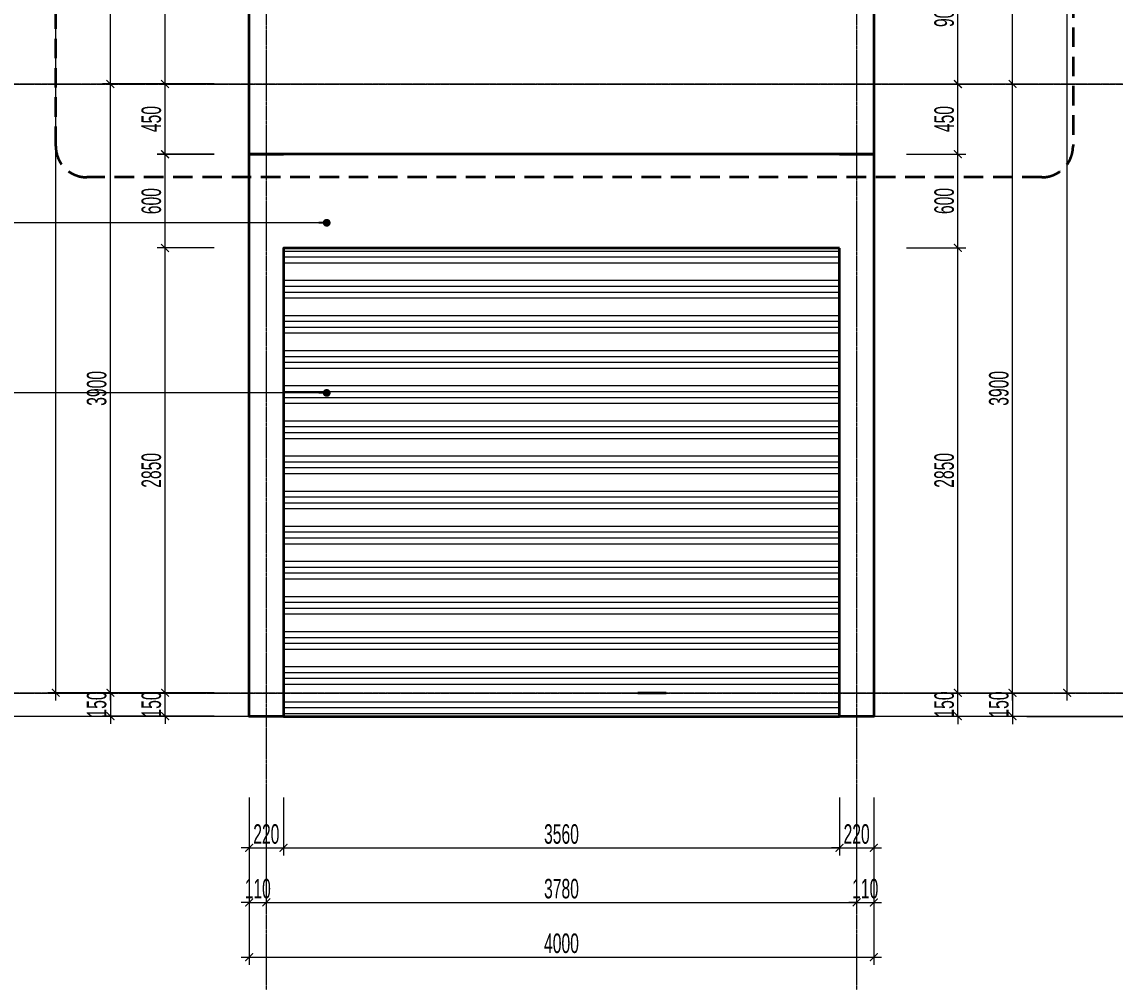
# Model space of a CAD drawing. Header units: millimetres. Extents: x 1336014 to 2939047, y -333549 to -60566.
# Drawn here: x 1365809 to 1372810, y -159916 to -153764 of the extents above; entities that cross this region are included whole.
import ezdxf

# ---------------------------------------------------------------- set-up
doc = ezdxf.new("R2010")
doc.units = ezdxf.units.MM
doc.header["$MEASUREMENT"] = 0
doc.linetypes.add('$1$HIDDEN', pattern=[0.375, 0.25, -0.125])
doc.linetypes.add('CENTER2', pattern=[1.125, 0.75, -0.125, 0.125, -0.125])
for name, color, linetype, lineweight in [('01.Cut', 255, 'Continuous', 35), ('03.Manh', 251, 'Continuous', 13), ('06.betong', 2, 'Continuous', 35), ('08.Dim', 156, 'Continuous', 15), ('10.truc', 250, 'CENTER2', 20), ('CA.thay 145', 145, 'Continuous', 18)]:
    doc.layers.add(name, color=color, linetype=linetype, lineweight=lineweight)
doc.styles.add('TT5_Text Dim', font='hoatbif.shx', dxfattribs={"width": 0.6})
doc.dimstyles.new('TT5_Dim 1-50', dxfattribs={"dimscale": 50, "dimtxt": 2.5, "dimasz": 1, "dimexe": 1, "dimexo": 0.5, "dimgap": 0.5, "dimtad": 1, "dimdec": 0, "dimzin": 0, "dimdsep": 46, "dimtxsty": 'TT5_Text Dim', "dimblk": 'ARCHTICK', "dimcen": 0, "dimdle": 1, "dimclrd": 256, "dimclre": 256, "dimclrt": 1, "dimadec": 0, "dimazin": 0, "dimtfac": 0.015, "dimtdec": 0, "dimtix": 1, "dimtmove": 2, "dimatfit": 3, "dimldrblk": 'DOT', "dimfxl": 1, "dimtolj": 1, "dimtzin": 0, "dimlwd": -1, "dimlwe": -1, "dimarcsym": 1})

# ---------------------------------------------------------------- blocks, each defined once
blk = doc.blocks.new('_ARCHTICK')
at = {"const_width": 0.15}
blk.add_lwpolyline([(-0.5, -0.5), (0.5, 0.5)], dxfattribs=at)
blk = doc.blocks.new('*D821')
at = {"layer": '08.Dim', "transparency": 16777216}
for p, q in [((1367484.8, -158732.4), (1367484.8, -159105.4)), ((1371044.8, -158732.4), (1371044.8, -159105.4)), ((1367434.8, -159055.4), (1371094.8, -159055.4))]:
    blk.add_line(p, q, dxfattribs=at)
at = {"layer": 'Defpoints', "color": 0, "transparency": 16777216}
for p in [(1367484.8, -158707.4), (1371044.8, -158707.4), (1371044.8, -159055.4)]:
    blk.add_point(p, dxfattribs=at)
at = {"layer": '08.Dim', "transparency": 16777216, "xscale": 50, "yscale": 50, "zscale": 50, "rotation": 180}
blk.add_blockref('_ARCHTICK', (1367484.8, -159055.4), dxfattribs=at)
at = {"layer": '08.Dim', "transparency": 16777216, "xscale": 50, "yscale": 50, "zscale": 50}
blk.add_blockref('_ARCHTICK', (1371044.8, -159055.4), dxfattribs=at)
at = {"layer": '08.Dim', "color": 1, "transparency": 16777216, "insert": (1369264.8, -158967.9), "char_height": 125, "attachment_point": 5, "style": 'TT5_Text Dim'}
blk.add_mtext('\\A1;3560', dxfattribs=at)
blk = doc.blocks.new('_DOT')
blk.add_line((-0.5, 0), (-1, 0))
at = {"const_width": 0.5}
blk.add_lwpolyline([(-0.25, 0, 1), (0.25, 0, 1)], format="xyb", close=True, dxfattribs=at)
blk = doc.blocks.new('*D822')
at = {"layer": '08.Dim', "transparency": 16777216}
for p, q in [((1367374.8, -158732.4), (1367374.8, -159455.4)), ((1371154.8, -158732.4), (1371154.8, -159455.4)), ((1367324.8, -159405.4), (1371204.8, -159405.4))]:
    blk.add_line(p, q, dxfattribs=at)
at = {"layer": 'Defpoints', "color": 0, "transparency": 16777216}
for p in [(1367374.8, -158707.4), (1371154.8, -158707.4), (1371154.8, -159405.4)]:
    blk.add_point(p, dxfattribs=at)
at = {"layer": '08.Dim', "transparency": 16777216, "xscale": 50, "yscale": 50, "zscale": 50, "rotation": 180}
blk.add_blockref('_ARCHTICK', (1367374.8, -159405.4), dxfattribs=at)
at = {"layer": '08.Dim', "transparency": 16777216, "xscale": 50, "yscale": 50, "zscale": 50}
blk.add_blockref('_ARCHTICK', (1371154.8, -159405.4), dxfattribs=at)
at = {"layer": '08.Dim', "color": 1, "transparency": 16777216, "insert": (1369264.8, -159317.9), "char_height": 125, "attachment_point": 5, "style": 'TT5_Text Dim'}
blk.add_mtext('\\A1;3780', dxfattribs=at)
blk = doc.blocks.new('*D804')
at = {"layer": '08.Dim', "transparency": 16777216}
for p, q in [((1367264.8, -158732.4), (1367264.8, -159455.4)), ((1367374.8, -158732.4), (1367374.8, -159455.4)), ((1367264.8, -159405.4), (1367214.8, -159405.4)), ((1367264.8, -159405.4), (1367374.8, -159405.4)), ((1367374.8, -159405.4), (1367424.8, -159405.4))]:
    blk.add_line(p, q, dxfattribs=at)
at = {"layer": 'Defpoints', "color": 0, "transparency": 16777216}
for p in [(1367264.8, -158707.4), (1367374.8, -158707.4), (1367374.8, -159405.4)]:
    blk.add_point(p, dxfattribs=at)
at = {"layer": '08.Dim', "transparency": 16777216, "xscale": 50, "yscale": 50, "zscale": 50}
blk.add_blockref('_ARCHTICK', (1367264.8, -159405.4), dxfattribs=at)
at = {"layer": '08.Dim', "transparency": 16777216, "xscale": 50, "yscale": 50, "zscale": 50, "rotation": 180}
blk.add_blockref('_ARCHTICK', (1367374.8, -159405.4), dxfattribs=at)
at = {"layer": '08.Dim', "color": 1, "transparency": 16777216, "insert": (1367319.8, -159317.9), "char_height": 125, "attachment_point": 5, "style": 'TT5_Text Dim'}
blk.add_mtext('\\A1;110', dxfattribs=at)
blk = doc.blocks.new('*D805')
at = {"layer": '08.Dim', "transparency": 16777216}
for p, q in [((1371044.8, -158732.4), (1371044.8, -159105.4)), ((1371264.8, -158732.4), (1371264.8, -159105.4)), ((1371044.8, -159055.4), (1370994.8, -159055.4)), ((1371044.8, -159055.4), (1371264.8, -159055.4)), ((1371264.8, -159055.4), (1371314.8, -159055.4))]:
    blk.add_line(p, q, dxfattribs=at)
at = {"layer": 'Defpoints', "color": 0, "transparency": 16777216}
for p in [(1371044.8, -158707.4), (1371264.8, -158707.4), (1371264.8, -159055.4)]:
    blk.add_point(p, dxfattribs=at)
at = {"layer": '08.Dim', "transparency": 16777216, "xscale": 50, "yscale": 50, "zscale": 50}
blk.add_blockref('_ARCHTICK', (1371044.8, -159055.4), dxfattribs=at)
at = {"layer": '08.Dim', "transparency": 16777216, "xscale": 50, "yscale": 50, "zscale": 50, "rotation": 180}
blk.add_blockref('_ARCHTICK', (1371264.8, -159055.4), dxfattribs=at)
at = {"layer": '08.Dim', "color": 1, "transparency": 16777216, "insert": (1371154.8, -158967.9), "char_height": 125, "attachment_point": 5, "style": 'TT5_Text Dim'}
blk.add_mtext('\\A1;220', dxfattribs=at)
blk = doc.blocks.new('*D806')
at = {"layer": '08.Dim', "transparency": 16777216}
for p, q in [((1367264.8, -158732.4), (1367264.8, -159105.4)), ((1367484.8, -158732.4), (1367484.8, -159105.4)), ((1367264.8, -159055.4), (1367214.8, -159055.4)), ((1367264.8, -159055.4), (1367484.8, -159055.4)), ((1367484.8, -159055.4), (1367534.8, -159055.4))]:
    blk.add_line(p, q, dxfattribs=at)
at = {"layer": 'Defpoints', "color": 0, "transparency": 16777216}
for p in [(1367264.8, -158707.4), (1367484.8, -158707.4), (1367484.8, -159055.4)]:
    blk.add_point(p, dxfattribs=at)
at = {"layer": '08.Dim', "transparency": 16777216, "xscale": 50, "yscale": 50, "zscale": 50}
blk.add_blockref('_ARCHTICK', (1367264.8, -159055.4), dxfattribs=at)
at = {"layer": '08.Dim', "transparency": 16777216, "xscale": 50, "yscale": 50, "zscale": 50, "rotation": 180}
blk.add_blockref('_ARCHTICK', (1367484.8, -159055.4), dxfattribs=at)
at = {"layer": '08.Dim', "color": 1, "transparency": 16777216, "insert": (1367374.8, -158967.9), "char_height": 125, "attachment_point": 5, "style": 'TT5_Text Dim'}
blk.add_mtext('\\A1;220', dxfattribs=at)
blk = doc.blocks.new('*D807')
at = {"layer": '08.Dim', "transparency": 16777216}
for p, q in [((1367264.8, -158732.4), (1367264.8, -159805.4)), ((1371264.8, -158732.4), (1371264.8, -159805.4)), ((1367214.8, -159755.4), (1371314.8, -159755.4))]:
    blk.add_line(p, q, dxfattribs=at)
at = {"layer": 'Defpoints', "color": 0, "transparency": 16777216}
for p in [(1367264.8, -158707.4), (1371264.8, -158707.4), (1371264.8, -159755.4)]:
    blk.add_point(p, dxfattribs=at)
at = {"layer": '08.Dim', "transparency": 16777216, "xscale": 50, "yscale": 50, "zscale": 50, "rotation": 180}
blk.add_blockref('_ARCHTICK', (1367264.8, -159755.4), dxfattribs=at)
at = {"layer": '08.Dim', "transparency": 16777216, "xscale": 50, "yscale": 50, "zscale": 50}
blk.add_blockref('_ARCHTICK', (1371264.8, -159755.4), dxfattribs=at)
at = {"layer": '08.Dim', "color": 1, "transparency": 16777216, "insert": (1369264.8, -159667.9), "char_height": 125, "attachment_point": 5, "style": 'TT5_Text Dim'}
blk.add_mtext('\\A1;4000', dxfattribs=at)
blk = doc.blocks.new('*D808')
at = {"layer": '08.Dim', "transparency": 16777216}
for p, q in [((1371154.8, -158732.4), (1371154.8, -159455.4)), ((1371264.8, -158732.4), (1371264.8, -159455.4)), ((1371154.8, -159405.4), (1371104.8, -159405.4)), ((1371154.8, -159405.4), (1371264.8, -159405.4)), ((1371264.8, -159405.4), (1371314.8, -159405.4))]:
    blk.add_line(p, q, dxfattribs=at)
at = {"layer": 'Defpoints', "color": 0, "transparency": 16777216}
for p in [(1371154.8, -158707.4), (1371264.8, -158707.4), (1371264.8, -159405.4)]:
    blk.add_point(p, dxfattribs=at)
at = {"layer": '08.Dim', "transparency": 16777216, "xscale": 50, "yscale": 50, "zscale": 50}
blk.add_blockref('_ARCHTICK', (1371154.8, -159405.4), dxfattribs=at)
at = {"layer": '08.Dim', "transparency": 16777216, "xscale": 50, "yscale": 50, "zscale": 50, "rotation": 180}
blk.add_blockref('_ARCHTICK', (1371264.8, -159405.4), dxfattribs=at)
at = {"layer": '08.Dim', "color": 1, "transparency": 16777216, "insert": (1371209.8, -159317.9), "char_height": 125, "attachment_point": 5, "style": 'TT5_Text Dim'}
blk.add_mtext('\\A1;110', dxfattribs=at)
blk = doc.blocks.new('*D809')
at = {"layer": '08.Dim', "transparency": 16777216}
for p, q in [((1371475, -158062.4), (1371853.3, -158062.4)), ((1371803.3, -158062.4), (1371803.3, -158012.4)), ((1371803.3, -158212.6), (1371803.3, -158062.4)), ((1371475, -158212.6), (1371853.3, -158212.6)), ((1371803.3, -158212.6), (1371803.3, -158262.6))]:
    blk.add_line(p, q, dxfattribs=at)
at = {"layer": 'Defpoints', "color": 0, "transparency": 16777216}
for p in [(1371450, -158062.4), (1371803.3, -158062.4), (1371450, -158212.6)]:
    blk.add_point(p, dxfattribs=at)
at = {"layer": '08.Dim', "transparency": 16777216, "xscale": 50, "yscale": 50, "zscale": 50}
for p, rotation in [((1371803.3, -158062.4), 270), ((1371803.3, -158212.6), 90)]:
    blk.add_blockref('_ARCHTICK', p, dxfattribs=dict(at, rotation=rotation))
at = {"layer": '08.Dim', "color": 1, "transparency": 16777216, "insert": (1371715.8, -158137.5), "char_height": 125, "attachment_point": 5, "rotation": 90, "style": 'TT5_Text Dim'}
blk.add_mtext('\\A1;150', dxfattribs=at)
blk = doc.blocks.new('*D810')
at = {"layer": '08.Dim', "transparency": 16777216}
for p, q in [((1372153.3, -158112.4), (1372153.3, -154111.9)), ((1371475, -154161.9), (1372203.3, -154161.9)), ((1371475, -158062.4), (1372203.3, -158062.4))]:
    blk.add_line(p, q, dxfattribs=at)
at = {"layer": 'Defpoints', "color": 0, "transparency": 16777216}
for p in [(1371450, -154161.9), (1372153.3, -154161.9), (1371450, -158062.4)]:
    blk.add_point(p, dxfattribs=at)
at = {"layer": '08.Dim', "transparency": 16777216, "xscale": 50, "yscale": 50, "zscale": 50}
for p, rotation in [((1372153.3, -154161.9), 90), ((1372153.3, -158062.4), 270)]:
    blk.add_blockref('_ARCHTICK', p, dxfattribs=dict(at, rotation=rotation))
at = {"layer": '08.Dim', "color": 1, "transparency": 16777216, "insert": (1372065.8, -156112.2), "char_height": 125, "attachment_point": 5, "rotation": 90, "style": 'TT5_Text Dim'}
blk.add_mtext('\\A1;3900', dxfattribs=at)
blk = doc.blocks.new('*D811')
at = {"layer": '08.Dim', "transparency": 16777216}
for p, q in [((1372153.3, -154211.9), (1372153.3, -150511.5)), ((1371475, -150561.5), (1372203.3, -150561.5)), ((1371475, -154161.9), (1372203.3, -154161.9))]:
    blk.add_line(p, q, dxfattribs=at)
at = {"layer": 'Defpoints', "color": 0, "transparency": 16777216}
for p in [(1371450, -150561.5), (1372153.3, -150561.5), (1371450, -154161.9)]:
    blk.add_point(p, dxfattribs=at)
at = {"layer": '08.Dim', "transparency": 16777216, "xscale": 50, "yscale": 50, "zscale": 50}
for p, rotation in [((1372153.3, -150561.5), 90), ((1372153.3, -154161.9), 270)]:
    blk.add_blockref('_ARCHTICK', p, dxfattribs=dict(at, rotation=rotation))
at = {"layer": '08.Dim', "color": 1, "transparency": 16777216, "insert": (1372065.8, -152361.7), "char_height": 125, "attachment_point": 5, "rotation": 90, "style": 'TT5_Text Dim'}
blk.add_mtext('\\A1;3600', dxfattribs=at)
blk = doc.blocks.new('*D796')
at = {"layer": '08.Dim', "transparency": 16777216}
for p, q in [((1371475, -158062.4), (1372203.3, -158062.4)), ((1372153.3, -158062.4), (1372153.3, -158012.4)), ((1372153.3, -158062.4), (1372153.3, -158212.6)), ((1371475, -158212.6), (1372203.3, -158212.6)), ((1372153.3, -158212.6), (1372153.3, -158262.6))]:
    blk.add_line(p, q, dxfattribs=at)
at = {"layer": 'Defpoints', "color": 0, "transparency": 16777216}
for p in [(1371450, -158062.4), (1371450, -158212.6), (1372153.3, -158212.6)]:
    blk.add_point(p, dxfattribs=at)
at = {"layer": '08.Dim', "transparency": 16777216, "xscale": 50, "yscale": 50, "zscale": 50}
for p, rotation in [((1372153.3, -158062.4), 270), ((1372153.3, -158212.6), 90)]:
    blk.add_blockref('_ARCHTICK', p, dxfattribs=dict(at, rotation=rotation))
at = {"layer": '08.Dim', "color": 1, "transparency": 16777216, "insert": (1372065.8, -158137.5), "char_height": 125, "attachment_point": 5, "rotation": 90, "style": 'TT5_Text Dim'}
blk.add_mtext('\\A1;150', dxfattribs=at)
blk = doc.blocks.new('*D797')
at = {"layer": '08.Dim', "transparency": 16777216}
for p, q in [((1372503.3, -158112.4), (1372503.3, -144062.2)), ((1371475, -144112.2), (1372553.3, -144112.2)), ((1371475, -158062.4), (1372553.3, -158062.4))]:
    blk.add_line(p, q, dxfattribs=at)
at = {"layer": 'Defpoints', "color": 0, "transparency": 16777216}
for p in [(1371450, -144112.2), (1372503.3, -144112.2), (1371450, -158062.4)]:
    blk.add_point(p, dxfattribs=at)
at = {"layer": '08.Dim', "transparency": 16777216, "xscale": 50, "yscale": 50, "zscale": 50}
for p, rotation in [((1372503.3, -144112.2), 90), ((1372503.3, -158062.4), 270)]:
    blk.add_blockref('_ARCHTICK', p, dxfattribs=dict(at, rotation=rotation))
at = {"layer": '08.Dim', "color": 1, "transparency": 16777216, "insert": (1372415.8, -151087.3), "char_height": 125, "attachment_point": 5, "rotation": 90, "style": 'TT5_Text Dim'}
blk.add_mtext('\\A1;13950', dxfattribs=at)
blk = doc.blocks.new('*D798')
at = {"layer": '08.Dim', "transparency": 16777216}
for p, q in [((1367039.8, -158062.4), (1366676.3, -158062.4)), ((1366726.3, -158062.4), (1366726.3, -158012.4)), ((1366726.3, -158212.3), (1366726.3, -158062.4)), ((1367039.8, -158212.3), (1366676.3, -158212.3)), ((1366726.3, -158212.3), (1366726.3, -158262.3))]:
    blk.add_line(p, q, dxfattribs=at)
at = {"layer": 'Defpoints', "color": 0, "transparency": 16777216}
for p in [(1366726.3, -158062.4), (1367064.8, -158062.4), (1367064.8, -158212.3)]:
    blk.add_point(p, dxfattribs=at)
at = {"layer": '08.Dim', "transparency": 16777216, "xscale": 50, "yscale": 50, "zscale": 50}
for p, rotation in [((1366726.3, -158062.4), 270), ((1366726.3, -158212.3), 90)]:
    blk.add_blockref('_ARCHTICK', p, dxfattribs=dict(at, rotation=rotation))
at = {"layer": '08.Dim', "color": 1, "transparency": 16777216, "insert": (1366638.8, -158137.3), "char_height": 125, "attachment_point": 5, "rotation": 90, "style": 'TT5_Text Dim'}
blk.add_mtext('\\A1;150', dxfattribs=at)
blk = doc.blocks.new('*D799')
at = {"layer": '08.Dim', "transparency": 16777216}
for p, q in [((1366726.3, -158112.4), (1366726.3, -155162.4)), ((1367039.8, -155212.4), (1366676.3, -155212.4)), ((1367039.8, -158062.4), (1366676.3, -158062.4))]:
    blk.add_line(p, q, dxfattribs=at)
at = {"layer": 'Defpoints', "color": 0, "transparency": 16777216}
for p in [(1366726.3, -155212.4), (1367064.8, -155212.4), (1367064.8, -158062.4)]:
    blk.add_point(p, dxfattribs=at)
at = {"layer": '08.Dim', "transparency": 16777216, "xscale": 50, "yscale": 50, "zscale": 50}
for p, rotation in [((1366726.3, -155212.4), 90), ((1366726.3, -158062.4), 270)]:
    blk.add_blockref('_ARCHTICK', p, dxfattribs=dict(at, rotation=rotation))
at = {"layer": '08.Dim', "color": 1, "transparency": 16777216, "insert": (1366638.8, -156637.4), "char_height": 125, "attachment_point": 5, "rotation": 90, "style": 'TT5_Text Dim'}
blk.add_mtext('\\A1;2850', dxfattribs=at)
blk = doc.blocks.new('*D800')
at = {"layer": '08.Dim', "transparency": 16777216}
for p, q in [((1366726.3, -154661.9), (1366726.3, -154111.9)), ((1367039.8, -154161.9), (1366676.3, -154161.9)), ((1367039.8, -154611.9), (1366676.3, -154611.9))]:
    blk.add_line(p, q, dxfattribs=at)
at = {"layer": 'Defpoints', "color": 0, "transparency": 16777216}
for p in [(1366726.3, -154161.9), (1367064.8, -154161.9), (1367064.8, -154611.9)]:
    blk.add_point(p, dxfattribs=at)
at = {"layer": '08.Dim', "transparency": 16777216, "xscale": 50, "yscale": 50, "zscale": 50}
for p, rotation in [((1366726.3, -154161.9), 90), ((1366726.3, -154611.9), 270)]:
    blk.add_blockref('_ARCHTICK', p, dxfattribs=dict(at, rotation=rotation))
at = {"layer": '08.Dim', "color": 1, "transparency": 16777216, "insert": (1366638.8, -154386.9), "char_height": 125, "attachment_point": 5, "rotation": 90, "style": 'TT5_Text Dim'}
blk.add_mtext('\\A1;450', dxfattribs=at)
blk = doc.blocks.new('*D801')
at = {"layer": '08.Dim', "transparency": 16777216}
for p, q in [((1366726.3, -154211.9), (1366726.3, -150961.7)), ((1367034.1, -151011.7), (1366676.3, -151011.7)), ((1367034.1, -154161.9), (1366676.3, -154161.9))]:
    blk.add_line(p, q, dxfattribs=at)
at = {"layer": 'Defpoints', "color": 0, "transparency": 16777216}
for p in [(1366726.3, -151011.7), (1367059.1, -151011.7), (1367059.1, -154161.9)]:
    blk.add_point(p, dxfattribs=at)
at = {"layer": '08.Dim', "transparency": 16777216, "xscale": 50, "yscale": 50, "zscale": 50}
for p, rotation in [((1366726.3, -151011.7), 90), ((1366726.3, -154161.9), 270)]:
    blk.add_blockref('_ARCHTICK', p, dxfattribs=dict(at, rotation=rotation))
at = {"layer": '08.Dim', "color": 1, "transparency": 16777216, "insert": (1366638.8, -152586.8), "char_height": 125, "attachment_point": 5, "rotation": 90, "style": 'TT5_Text Dim'}
blk.add_mtext('\\A1;3150', dxfattribs=at)
blk = doc.blocks.new('*D816')
at = {"layer": '08.Dim', "transparency": 16777216}
for p, q in [((1366376.3, -158112.4), (1366376.3, -154111.9)), ((1367039.8, -154161.9), (1366326.3, -154161.9)), ((1367039.8, -158062.4), (1366326.3, -158062.4))]:
    blk.add_line(p, q, dxfattribs=at)
at = {"layer": 'Defpoints', "color": 0, "transparency": 16777216}
for p in [(1366376.3, -154161.9), (1367064.8, -154161.9), (1367064.8, -158062.4)]:
    blk.add_point(p, dxfattribs=at)
at = {"layer": '08.Dim', "transparency": 16777216, "xscale": 50, "yscale": 50, "zscale": 50}
for p, rotation in [((1366376.3, -154161.9), 90), ((1366376.3, -158062.4), 270)]:
    blk.add_blockref('_ARCHTICK', p, dxfattribs=dict(at, rotation=rotation))
at = {"layer": '08.Dim', "color": 1, "transparency": 16777216, "insert": (1366288.8, -156112.2), "char_height": 125, "attachment_point": 5, "rotation": 90, "style": 'TT5_Text Dim'}
blk.add_mtext('\\A1;3900', dxfattribs=at)
blk = doc.blocks.new('*D817')
at = {"layer": '08.Dim', "transparency": 16777216}
for p, q in [((1366376.3, -154211.9), (1366376.3, -150511.5)), ((1367034.1, -150561.5), (1366326.3, -150561.5)), ((1367034.1, -154161.9), (1366326.3, -154161.9))]:
    blk.add_line(p, q, dxfattribs=at)
at = {"layer": 'Defpoints', "color": 0, "transparency": 16777216}
for p in [(1366376.3, -150561.5), (1367059.1, -150561.5), (1367059.1, -154161.9)]:
    blk.add_point(p, dxfattribs=at)
at = {"layer": '08.Dim', "transparency": 16777216, "xscale": 50, "yscale": 50, "zscale": 50}
for p, rotation in [((1366376.3, -150561.5), 90), ((1366376.3, -154161.9), 270)]:
    blk.add_blockref('_ARCHTICK', p, dxfattribs=dict(at, rotation=rotation))
at = {"layer": '08.Dim', "color": 1, "transparency": 16777216, "insert": (1366288.8, -152361.7), "char_height": 125, "attachment_point": 5, "rotation": 90, "style": 'TT5_Text Dim'}
blk.add_mtext('\\A1;3600', dxfattribs=at)
blk = doc.blocks.new('*D820')
at = {"layer": '08.Dim', "transparency": 16777216}
for p, q in [((1367039.8, -158062.4), (1366326.3, -158062.4)), ((1366376.3, -158062.4), (1366376.3, -158012.4)), ((1366376.3, -158062.4), (1366376.3, -158212.3)), ((1367039.8, -158212.3), (1366326.3, -158212.3)), ((1366376.3, -158212.3), (1366376.3, -158262.3))]:
    blk.add_line(p, q, dxfattribs=at)
at = {"layer": 'Defpoints', "color": 0, "transparency": 16777216}
for p in [(1367064.8, -158062.4), (1366376.3, -158212.3), (1367064.8, -158212.3)]:
    blk.add_point(p, dxfattribs=at)
at = {"layer": '08.Dim', "transparency": 16777216, "xscale": 50, "yscale": 50, "zscale": 50}
for p, rotation in [((1366376.3, -158062.4), 270), ((1366376.3, -158212.3), 90)]:
    blk.add_blockref('_ARCHTICK', p, dxfattribs=dict(at, rotation=rotation))
at = {"layer": '08.Dim', "color": 1, "transparency": 16777216, "insert": (1366288.8, -158137.3), "char_height": 125, "attachment_point": 5, "rotation": 90, "style": 'TT5_Text Dim'}
blk.add_mtext('\\A1;150', dxfattribs=at)
blk = doc.blocks.new('*D803')
at = {"layer": '08.Dim', "transparency": 16777216}
for p, q in [((1366026.3, -158112.4), (1366026.3, -144062.2)), ((1367039.8, -144112.2), (1365976.3, -144112.2)), ((1367039.8, -158062.4), (1365976.3, -158062.4))]:
    blk.add_line(p, q, dxfattribs=at)
at = {"layer": 'Defpoints', "color": 0, "transparency": 16777216}
for p in [(1366026.3, -144112.2), (1367064.8, -144112.2), (1367064.8, -158062.4)]:
    blk.add_point(p, dxfattribs=at)
at = {"layer": '08.Dim', "transparency": 16777216, "xscale": 50, "yscale": 50, "zscale": 50}
for p, rotation in [((1366026.3, -144112.2), 90), ((1366026.3, -158062.4), 270)]:
    blk.add_blockref('_ARCHTICK', p, dxfattribs=dict(at, rotation=rotation))
at = {"layer": '08.Dim', "color": 1, "transparency": 16777216, "insert": (1365938.8, -151087.3), "char_height": 125, "attachment_point": 5, "rotation": 90, "style": 'TT5_Text Dim'}
blk.add_mtext('\\A1;13950', dxfattribs=at)
blk = doc.blocks.new('*D710')
at = {"layer": '08.Dim', "transparency": 16777216}
for p, q in [((1371803.3, -154213.7), (1371803.3, -153213.5)), ((1371475, -153263.5), (1371853.3, -153263.5)), ((1371475, -154163.7), (1371853.3, -154163.7))]:
    blk.add_line(p, q, dxfattribs=at)
at = {"layer": 'Defpoints', "color": 0, "transparency": 16777216}
for p in [(1371450, -153263.5), (1371803.3, -153263.5), (1371450, -154163.7)]:
    blk.add_point(p, dxfattribs=at)
at = {"layer": '08.Dim', "transparency": 16777216, "xscale": 50, "yscale": 50, "zscale": 50}
for p, rotation in [((1371803.3, -153263.5), 90), ((1371803.3, -154163.7), 270)]:
    blk.add_blockref('_ARCHTICK', p, dxfattribs=dict(at, rotation=rotation))
at = {"layer": '08.Dim', "color": 1, "transparency": 16777216, "insert": (1371715.8, -153713.6), "char_height": 125, "attachment_point": 5, "rotation": 90, "style": 'TT5_Text Dim'}
blk.add_mtext('\\A1;900', dxfattribs=at)
blk = doc.blocks.new('*D696')
at = {"layer": '08.Dim', "transparency": 16777216}
for p, q in [((1371803.3, -158112.4), (1371803.3, -155162.4)), ((1371475, -155212.4), (1371853.3, -155212.4)), ((1371475, -158062.4), (1371853.3, -158062.4))]:
    blk.add_line(p, q, dxfattribs=at)
at = {"layer": 'Defpoints', "color": 0, "transparency": 16777216}
for p in [(1371450, -155212.4), (1371803.3, -155212.4), (1371450, -158062.4)]:
    blk.add_point(p, dxfattribs=at)
at = {"layer": '08.Dim', "transparency": 16777216, "xscale": 50, "yscale": 50, "zscale": 50}
for p, rotation in [((1371803.3, -155212.4), 90), ((1371803.3, -158062.4), 270)]:
    blk.add_blockref('_ARCHTICK', p, dxfattribs=dict(at, rotation=rotation))
at = {"layer": '08.Dim', "color": 1, "transparency": 16777216, "insert": (1371715.8, -156637.4), "char_height": 125, "attachment_point": 5, "rotation": 90, "style": 'TT5_Text Dim'}
blk.add_mtext('\\A1;2850', dxfattribs=at)
blk = doc.blocks.new('*D697')
at = {"layer": '08.Dim', "transparency": 16777216}
for p, q in [((1371803.3, -155261.4), (1371803.3, -154561.9)), ((1371475, -154611.9), (1371853.3, -154611.9)), ((1371475, -155211.4), (1371853.3, -155211.4))]:
    blk.add_line(p, q, dxfattribs=at)
at = {"layer": 'Defpoints', "color": 0, "transparency": 16777216}
for p in [(1371450, -154611.9), (1371803.3, -154611.9), (1371450, -155211.4)]:
    blk.add_point(p, dxfattribs=at)
at = {"layer": '08.Dim', "transparency": 16777216, "xscale": 50, "yscale": 50, "zscale": 50}
for p, rotation in [((1371803.3, -154611.9), 90), ((1371803.3, -155211.4), 270)]:
    blk.add_blockref('_ARCHTICK', p, dxfattribs=dict(at, rotation=rotation))
at = {"layer": '08.Dim', "color": 1, "transparency": 16777216, "insert": (1371715.8, -154911.7), "char_height": 125, "attachment_point": 5, "rotation": 90, "style": 'TT5_Text Dim'}
blk.add_mtext('\\A1;600', dxfattribs=at)
blk = doc.blocks.new('*D698')
at = {"layer": '08.Dim', "transparency": 16777216}
for p, q in [((1371803.3, -154661.9), (1371803.3, -154111.9)), ((1371475, -154161.9), (1371853.3, -154161.9)), ((1371475, -154611.9), (1371853.3, -154611.9))]:
    blk.add_line(p, q, dxfattribs=at)
at = {"layer": 'Defpoints', "color": 0, "transparency": 16777216}
for p in [(1371450, -154161.9), (1371803.3, -154161.9), (1371450, -154611.9)]:
    blk.add_point(p, dxfattribs=at)
at = {"layer": '08.Dim', "transparency": 16777216, "xscale": 50, "yscale": 50, "zscale": 50}
for p, rotation in [((1371803.3, -154161.9), 90), ((1371803.3, -154611.9), 270)]:
    blk.add_blockref('_ARCHTICK', p, dxfattribs=dict(at, rotation=rotation))
at = {"layer": '08.Dim', "color": 1, "transparency": 16777216, "insert": (1371715.8, -154386.9), "char_height": 125, "attachment_point": 5, "rotation": 90, "style": 'TT5_Text Dim'}
blk.add_mtext('\\A1;450', dxfattribs=at)
blk = doc.blocks.new('*D793')
at = {"layer": '08.Dim', "transparency": 16777216}
for p, q in [((1366726.3, -155262.4), (1366726.3, -154562.9)), ((1367039.8, -154612.9), (1366676.3, -154612.9)), ((1367039.8, -155212.4), (1366676.3, -155212.4))]:
    blk.add_line(p, q, dxfattribs=at)
at = {"layer": 'Defpoints', "color": 0, "transparency": 16777216}
for p in [(1366726.3, -154612.9), (1367064.8, -154612.9), (1367064.8, -155212.4)]:
    blk.add_point(p, dxfattribs=at)
at = {"layer": '08.Dim', "transparency": 16777216, "xscale": 50, "yscale": 50, "zscale": 50}
for p, rotation in [((1366726.3, -154612.9), 90), ((1366726.3, -155212.4), 270)]:
    blk.add_blockref('_ARCHTICK', p, dxfattribs=dict(at, rotation=rotation))
at = {"layer": '08.Dim', "color": 1, "transparency": 16777216, "insert": (1366638.8, -154912.7), "char_height": 125, "attachment_point": 5, "rotation": 90, "style": 'TT5_Text Dim'}
blk.add_mtext('\\A1;600', dxfattribs=at)

msp = doc.modelspace()

# ---------------------------------------------------------------- hatches: boundary and pattern name
at = {"layer": '03.Manh', "ltscale": 10}
h = msp.add_hatch(dxfattribs=at)
h.set_pattern_fill('ANSI34', color=256, scale=300, angle=135)
h.set_pattern_definition([(180, (418089.36, -172857.43), (-1e-14, -225), []), (180, (418051.86, -172819.93), (-1e-14, -225), []), (180, (418014.36, -172782.43), (-1e-14, -225), []), (180, (417976.86, -172744.93), (-1e-14, -225), [])])
h.paths.add_polyline_path([(1371044.8, -155213.4), (1367484.7, -155213.4), (1367484.7, -158213.3), (1371044.8, -158213.3)])

# ---------------------------------------------------------------- linework, layer by layer
at = {"layer": '01.Cut'}
for points in [[(1371264.8, -147412.7), (1371264.8, -154611.9), (1367264.8, -154611.9), (1367264.8, -147412.7)], [(1367484.7, -155213.4), (1367484.7, -158213.3), (1367264.7, -158213.3), (1367264.8, -154611.9), (1367484.7, -154611.9)], [(1367484.8, -154611.9), (1367484.8, -154611.9), (1367264.8, -154611.9)], [(1371044.8, -154611.9), (1371264.8, -154611.9), (1371264.8, -158213.5), (1371044.8, -158213.5), (1371044.8, -155213.4)]]:
    msp.add_lwpolyline(points, dxfattribs=at)
at = {"layer": '01.Cut', "color": 6, "linetype": '$1$HIDDEN', "ltscale": 500}
msp.add_lwpolyline([(1366226.3, -149662.5), (1372340.5, -149662.5, -0.414214), (1372540.5, -149862.5), (1372540.5, -154559.8, -0.414214), (1372340.5, -154759.8), (1366226.3, -154759.8, -0.414214), (1366026.3, -154559.8), (1366026.3, -149862.5, -0.414214)], format="xyb", close=True, dxfattribs=at)
at = {"layer": '01.Cut'}
msp.add_lwpolyline([(1371044.8, -155213.4), (1367484.7, -155213.4), (1367484.7, -158213.3), (1371044.8, -158213.3)], close=True, dxfattribs=at)
at = {"layer": '01.Cut', "const_width": 10}
msp.add_lwpolyline([(1363597.9, -158213), (1374993.9, -158213.8)], dxfattribs=at)
at = {"layer": '06.betong'}
msp.add_line((1369753.8, -158062.4), (1369934.8, -158062.4), dxfattribs=at)
at = {"layer": '10.truc'}
for p, q in [((1367374.8, -140441.5), (1367374.8, -161246.4)), ((1371154.8, -140441.5), (1371154.8, -161246.4)), ((1362354.7, -154163.7), (1377335.9, -154163.7)), ((1362354.7, -158064.1), (1377335.9, -158064.1))]:
    msp.add_line(p, q, dxfattribs=at)
for points in [[(1364839.4, -154161.9), (1374573.6, -154161.9)], [(1364839.4, -158062.4), (1374273.8, -158062.4)]]:
    msp.add_lwpolyline(points, dxfattribs=at)

# ---------------------------------------------------------------- dimensions: what is measured, and where the dimension line sits
at = {"layer": '08.Dim'}
for base, p1, p2, picture, middle in [((1366026.3, -144112.2), (1367064.8, -158062.4), (1367064.8, -144112.2), '*D803', (1365938.8, -151087.3)), ((1372503.3, -144112.2), (1371450, -158062.4), (1371450, -144112.2), '*D797', (1372415.8, -151087.3)), ((1366376.3, -150561.5), (1367059.1, -154161.9), (1367059.1, -150561.5), '*D817', (1366288.8, -152361.7)), ((1372153.3, -150561.5), (1371450, -154161.9), (1371450, -150561.5), '*D811', (1372065.8, -152361.7)), ((1366726.3, -151011.7), (1367059.1, -154161.9), (1367059.1, -151011.7), '*D801', (1366638.8, -152586.8)), ((1371803.3, -153263.5), (1371450, -154163.7), (1371450, -153263.5), '*D710', (1371715.8, -153713.6)), ((1366376.2534, -154161.9277), (1367064.7534, -158062.392), (1367064.7534, -154161.9277), '*D816', (1366288.7534, -156112.1599)), ((1366726.3, -154161.9), (1367064.8, -154611.9), (1367064.8, -154161.9), '*D800', (1366638.8, -154386.9)), ((1372153.2534, -154161.9277), (1371450.0156, -158062.392), (1371450.0156, -154161.9277), '*D810', (1372065.7534, -156112.1599)), ((1371803.3, -154161.9), (1371450, -154611.9), (1371450, -154161.9), '*D698', (1371715.8, -154386.9)), ((1366726.2533736, -154612.9277086), (1367064.7533736, -155212.4277086), (1367064.7533736, -154612.9277086), '*D793', (1366638.7533736, -154912.6777086)), ((1371803.2533736, -154611.9277086), (1371450.0156155, -155211.4277086), (1371450.0156155, -154611.9277086), '*D697', (1371715.7533736, -154911.6777086)), ((1366726.3, -155212.4), (1367064.8, -158062.4), (1367064.8, -155212.4), '*D799', (1366638.8, -156637.4)), ((1371803.3, -155212.4), (1371450, -158062.4), (1371450, -155212.4), '*D696', (1371715.8, -156637.4)), ((1366376.3, -158212.3), (1367064.8, -158062.4), (1367064.8, -158212.3), '*D820', (1366288.8, -158137.3)), ((1366726.3, -158062.4), (1367064.8, -158212.3), (1367064.8, -158062.4), '*D798', (1366638.8, -158137.3)), ((1371803.3, -158062.4), (1371450, -158212.6), (1371450, -158062.4), '*D809', (1371715.8, -158137.5)), ((1372153.3, -158212.6), (1371450, -158062.4), (1371450, -158212.6), '*D796', (1372065.8, -158137.5))]:
    dim = msp.add_linear_dim(base=base, p1=p1, p2=p2, angle=90, dimstyle='TT5_Dim 1-50', dxfattribs=at)
    dim.commit()
    dim.dimension.update_dxf_attribs({"geometry": picture, "text_midpoint": middle})
for base, p1, p2, picture, middle in [((1367374.8, -159405.4), (1367264.8, -158707.4), (1367374.8, -158707.4), '*D804', (1367319.8, -159317.9)), ((1367484.8, -159055.4), (1367264.8, -158707.4), (1367484.8, -158707.4), '*D806', (1367374.8, -158967.9)), ((1371264.8, -159755.4), (1367264.8, -158707.4), (1371264.8, -158707.4), '*D807', (1369264.8, -159667.9)), ((1371154.8, -159405.4), (1367374.8, -158707.4), (1371154.8, -158707.4), '*D822', (1369264.8, -159317.9)), ((1371044.8, -159055.4), (1367484.8, -158707.4), (1371044.8, -158707.4), '*D821', (1369264.8, -158967.9)), ((1371264.8, -159055.4), (1371044.8, -158707.4), (1371264.8, -158707.4), '*D805', (1371154.8, -158967.9)), ((1371264.8, -159405.4), (1371154.8, -158707.4), (1371264.8, -158707.4), '*D808', (1371209.8, -159317.9))]:
    dim = msp.add_linear_dim(base=base, p1=p1, p2=p2, dimstyle='TT5_Dim 1-50', dxfattribs=at)
    dim.commit()
    dim.dimension.update_dxf_attribs({"geometry": picture, "text_midpoint": middle})

# ---------------------------------------------------------------- leaders
at = {"layer": 'CA.thay 145'}
for points in [[(1367761.5, -155051.3), (1362799, -155051.3)], [(1367761.5, -156141.3), (1362799, -156141.3)]]:
    msp.add_leader(points, dimstyle='TT5_Dim 1-50', override={"dimgap": 0.5, "dimtad": 0}, dxfattribs=at)

doc.saveas('drawing.dxf')
